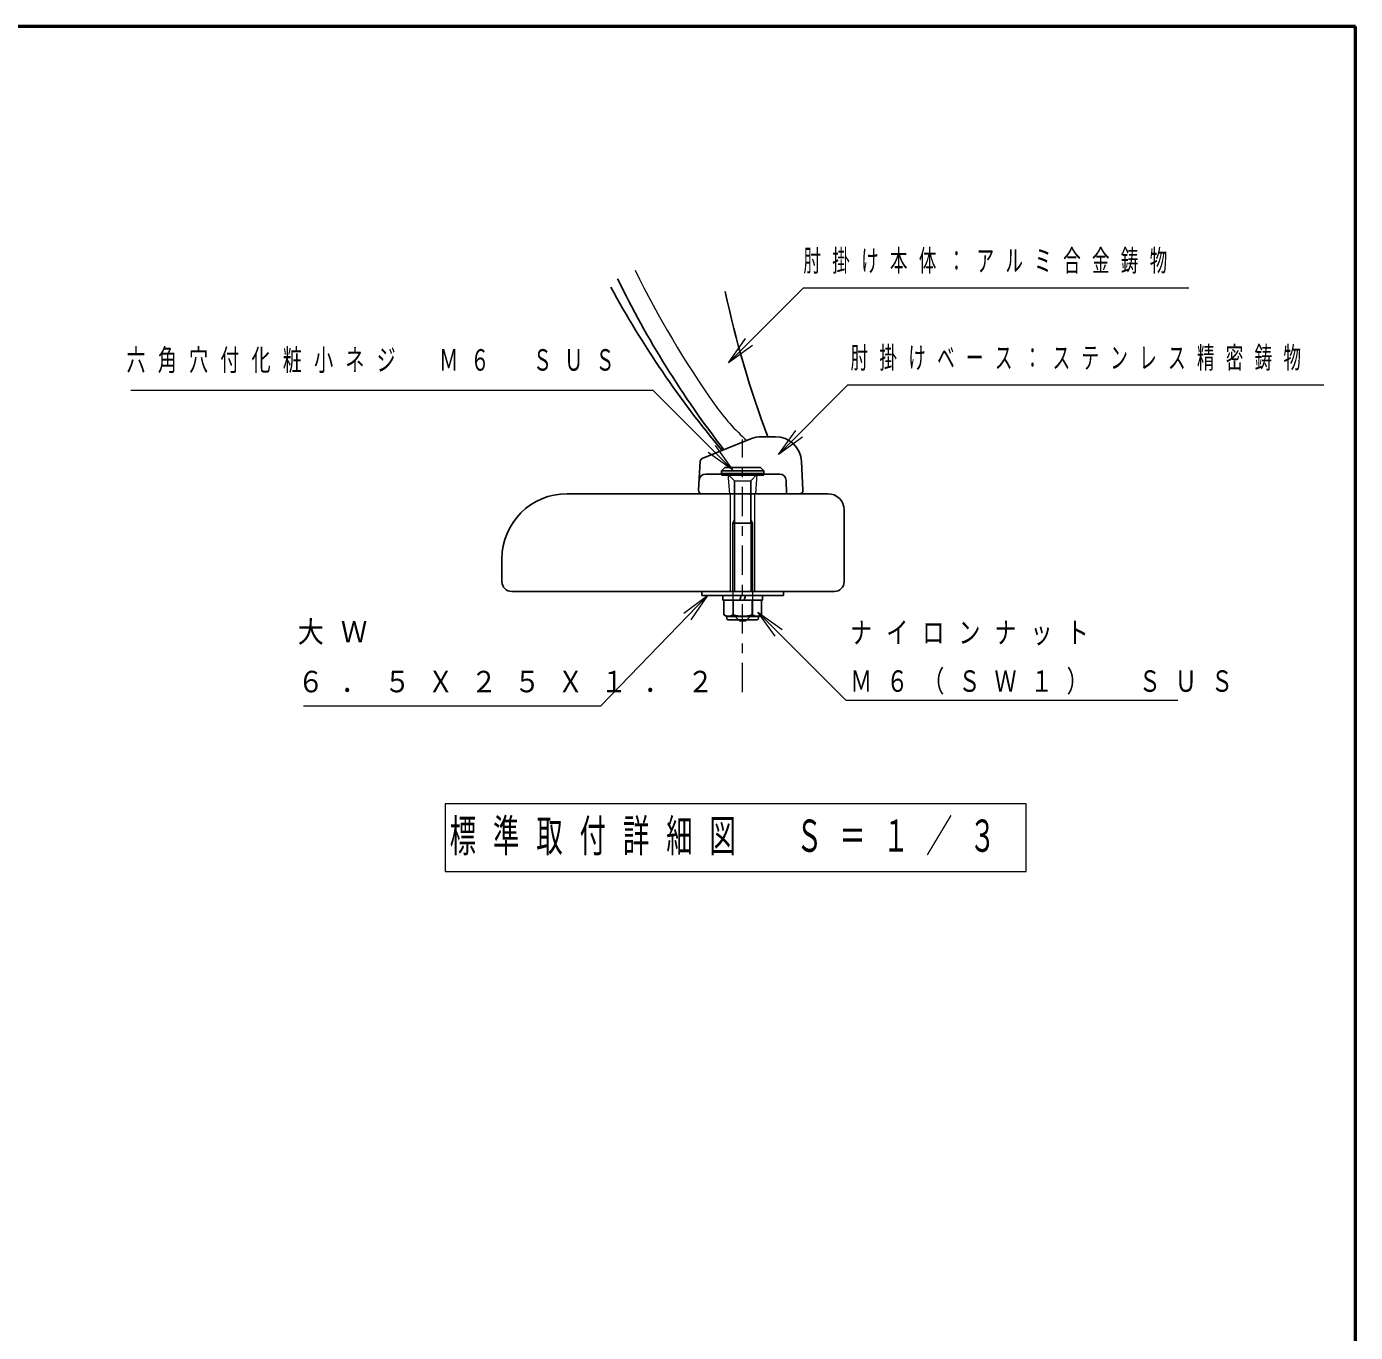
# Model space of a CAD drawing. Units: millimetres on the paper, scale 1:5, with parts at other scales. Extents: x -385 to 0, y 0 to 267.
# Drawn here: x -135.9 to 0, y 133.4 to 267 of the extents above; entities that cross this region are included whole.
import ezdxf

# ---------------------------------------------------------------- set-up
doc = ezdxf.new("R2010")
doc.units = ezdxf.units.MM
doc.linetypes.add('USER1', pattern=[4.5, 2.5, -2])
doc.linetypes.add('USER2', pattern=[6, 3, -1, 1, -1])
doc.layers.add('1_3', color=7, linetype='Continuous', lineweight=25)
doc.layers.add('図面枠', color=7, linetype='Continuous', lineweight=13)
doc.styles.add('ＭＳ ゴシック', font='')
doc.styles.get('ＭＳ ゴシック').set_extended_font_data('MS Gothic')

msp = doc.modelspace()

# ---------------------------------------------------------------- linework, layer by layer
at = {"layer": '1_3', "lineweight": 13}
for p, q in [((-64.124, 232.603), (-62.358, 235.08)), ((-64.124, 232.603), (-62.004, 234.726)), ((-61.65, 234.373), (-64.124, 232.603)), ((-58.996, 223.216), (-57.238, 225.698)), ((-58.996, 223.216), (-56.883, 225.346)), ((-56.528, 224.994), (-58.996, 223.216)), ((-63.715, 221.678), (-66.19, 223.446)), ((-63.715, 221.678), (-65.837, 223.799)), ((-65.483, 224.153), (-63.715, 221.678)), ((-64.164, 221.218), (-63.998, 219.218)), ((-63.498, 220.552), (-61.831, 220.552)), ((-61.331, 219.218), (-61.164, 221.218)), ((-63.914, 209.218), (-63.914, 219.218)), ((-61.414, 209.218), (-61.414, 219.218)), ((-63.498, 216.218), (-63.498, 209.218)), ((-61.831, 216.218), (-61.831, 209.218)), ((-68.69, 207.007), (-66.247, 208.818)), ((-66.247, 208.818), (-68.33, 206.66)), ((-66.247, 208.818), (-67.97, 206.313)), ((-61.113, 207.106), (-58.992, 204.984)), ((-61.113, 207.106), (-58.638, 205.338)), ((-59.345, 204.631), (-61.113, 207.106)), ((-93.09, 187.514), (-93.09, 180.58)), ((-33.656, 187.514), (-93.09, 187.514)), ((-33.656, 180.58), (-33.656, 187.514)), ((-93.09, 180.58), (-33.656, 180.58))]:
    msp.add_line(p, q, dxfattribs=at)
at = {"layer": '1_3'}
for p, q in [((-66.8, 222.828), (-61.767, 224.858)), ((-59.316, 225.052), (-60.77, 225.052)), ((-67.164, 219.569), (-67.008, 222.536)), ((-64.498, 221.885), (-64.831, 221.552)), ((-64.831, 221.552), (-60.497, 221.552)), ((-64.831, 221.552), (-64.831, 221.218)), ((-64.498, 221.885), (-60.831, 221.885)), ((-60.831, 221.885), (-60.497, 221.552)), ((-60.497, 221.552), (-60.497, 221.218)), ((-56.498, 219.569), (-56.653, 222.525)), ((-66.445, 221.218), (-58.878, 221.218)), ((-63.498, 220.552), (-64.164, 221.218)), ((-63.498, 216.218), (-63.498, 220.552)), ((-61.831, 220.552), (-61.164, 221.218)), ((-61.831, 216.218), (-61.831, 220.552)), ((-58.164, 219.218), (-58.212, 220.575)), ((-56.831, 219.218), (-66.831, 219.218)), ((-63.664, 216.218), (-63.498, 216.507)), ((-63.664, 216.218), (-63.664, 209.218)), ((-63.664, 216.218), (-61.664, 216.218)), ((-61.664, 216.218), (-61.831, 216.507)), ((-61.664, 216.218), (-61.664, 209.218)), ((-58.498, 209.218), (-66.831, 209.218)), ((-66.831, 209.218), (-66.831, 208.818)), ((-58.498, 208.818), (-66.831, 208.818)), ((-64.698, 208.818), (-64.698, 208.318)), ((-64.698, 208.318), (-60.631, 208.318)), ((-64.589, 208.318), (-64.589, 206.82)), ((-63.626, 208.318), (-63.626, 206.82)), ((-62.953, 208.318), (-62.819, 208.818)), ((-62.376, 208.818), (-62.509, 208.318)), ((-61.702, 208.318), (-61.702, 206.82)), ((-60.74, 208.318), (-60.74, 206.82)), ((-60.631, 208.818), (-60.631, 208.318)), ((-58.498, 209.218), (-58.498, 208.818)), ((-64.297, 206.652), (-64.589, 206.82)), ((-64.298, 206.652), (-61.031, 206.652)), ((-61.031, 206.652), (-64.297, 206.652)), ((-64.297, 206.652), (-64.297, 206.485)), ((-61.031, 206.652), (-60.74, 206.82)), ((-61.031, 206.652), (-61.031, 206.485)), ((-64.131, 206.318), (-61.196, 206.318)), ((-62.998, 206.218), (-63.098, 206.318)), ((-62.998, 206.218), (-62.331, 206.218)), ((-62.331, 206.218), (-62.231, 206.318))]:
    msp.add_line(p, q, dxfattribs=at)
at = {"layer": '1_3', "linetype": 'USER2', "lineweight": 13}
msp.add_line((-62.664, 198.913), (-62.664, 224.755), dxfattribs=at)
at = {"layer": '1_3', "color": 140, "lineweight": 50}
msp.add_line((-64.831, 221.218), (-60.497, 221.218), dxfattribs=at)
at = {"layer": '1_3', "color": 3}
for p, q in [((-53.951, 219.218), (-80.618, 219.218)), ((-52.284, 210.218), (-52.284, 217.552)), ((-87.284, 212.552), (-87.284, 210.218)), ((-86.284, 209.218), (-53.284, 209.218))]:
    msp.add_line(p, q, dxfattribs=at)
at = {"layer": '1_3', "linetype": 'USER1', "lineweight": 13}
for p, q in [((-63.664, 209.218), (-63.664, 206.885)), ((-61.664, 209.218), (-61.664, 206.885)), ((-63.098, 206.318), (-63.664, 206.885)), ((-62.231, 206.318), (-61.664, 206.885))]:
    msp.add_line(p, q, dxfattribs=at)
at = {"layer": '1_3', "lineweight": 13}
for points in [[(-64.124, 232.603), (-56.452, 240.289), (-17.038, 240.289)], [(-63.715, 221.678), (-71.816, 229.778), (-125.245, 229.778)], [(-58.996, 223.216), (-51.903, 230.366), (-3.214, 230.366)], [(-66.247, 208.818), (-77.186, 197.485), (-107.578, 197.485)], [(-61.113, 207.106), (-52.118, 198.111), (-18.166, 198.111)]]:
    msp.add_lwpolyline(points, dxfattribs=at)
for centre, radius, start, end in [((14.442, 284.999), 98, 205.97507, 215.35735), ((-47.813, 240.827), 21.667, 215.35735, 228.23558)]:
    msp.add_arc(centre, radius, start, end, dxfattribs=at)
at = {"layer": '1_3'}
for centre, radius, start, end in [((14.442, 284.999), 100, 205.97507, 217.79018), ((11.778, 287.991), 100, 208.45884, 220.04957), ((33.42, 260.465), 100, 191.86892, 200.74006), ((-60.77, 222.385), 2.667, 90, 111.97029), ((-59.316, 222.385), 2.667, 3, 90), ((-66.675, 222.519), 0.333, 111.97029, 177), ((-66.445, 220.552), 0.667, 90, 177), ((-58.878, 220.552), 0.667, 2, 90), ((-66.831, 219.552), 0.333, 177, 270), ((-56.831, 219.552), 0.333, 270, 3), ((-86.284, 210.218), 1, 180, 270), ((-64.108, 207.611), 0.926, 238.70264, 301.29697), ((-62.664, 210.188), 3.502, 254.05389, 285.94574), ((-61.221, 207.611), 0.926, 238.70275, 301.29708), ((-64.131, 206.485), 0.167, 179.99985, 269.99985), ((-61.198, 206.485), 0.167, 269.99985, 359.99985)]:
    msp.add_arc(centre, radius, start, end, dxfattribs=at)
at = {"layer": '1_3', "color": 3}
for centre, radius, start, end in [((-80.618, 212.552), 6.667, 90, 180), ((-53.951, 217.552), 1.667, 0, 90), ((-86.284, 210.218), 1, 180, 270), ((-53.284, 210.218), 1, 270, 0)]:
    msp.add_arc(centre, radius, start, end, dxfattribs=at)
at = {"layer": '図面枠', "lineweight": 50}
for p, q in [((0, 267), (-385, 267)), ((0, 0), (0, 267))]:
    msp.add_line(p, q, dxfattribs=at)

# ---------------------------------------------------------------- texts
at = {"layer": '1_3', "attachment_point": 4, "style": 'ＭＳ ゴシック'}
for s, insert, char_height in [('\\T1.64;\\W0.6;肘掛け本体：アルミ合金鋳物', (-56.455, 242.939), 2.199), ('\\T1.64;\\W0.65;六角穴付化粧小ネジ\u3000Ｍ６\u3000ＳＵＳ\u3000', (-125.674, 232.778), 2.199), ('\\T1.64;\\W0.6;肘掛けベース：ステンレス精密鋳物', (-51.631, 233.016), 2.199), ('\\T1.64;\\W0.9;大Ｗ', (-108.178, 204.985), 2.199), ('\\T1.64;\\W0.75;ナイロンナット', (-51.666, 204.911), 2.199), ('\\T1.64;\\W0.9;６．５Ｘ２５Ｘ１．２', (-108.178, 199.985), 2.199), ('\\T1.64;\\W0.75;Ｍ６（ＳＷ１）\u3000ＳＵＳ', (-51.666, 199.911), 2.199), ('\\T1.64;\\W0.6;標準取付詳細図\u3000Ｓ＝１／３', (-92.623, 184.047), 3.299)]:
    msp.add_mtext(s, dxfattribs=dict(at, insert=insert, char_height=char_height))

doc.saveas('drawing.dxf')
